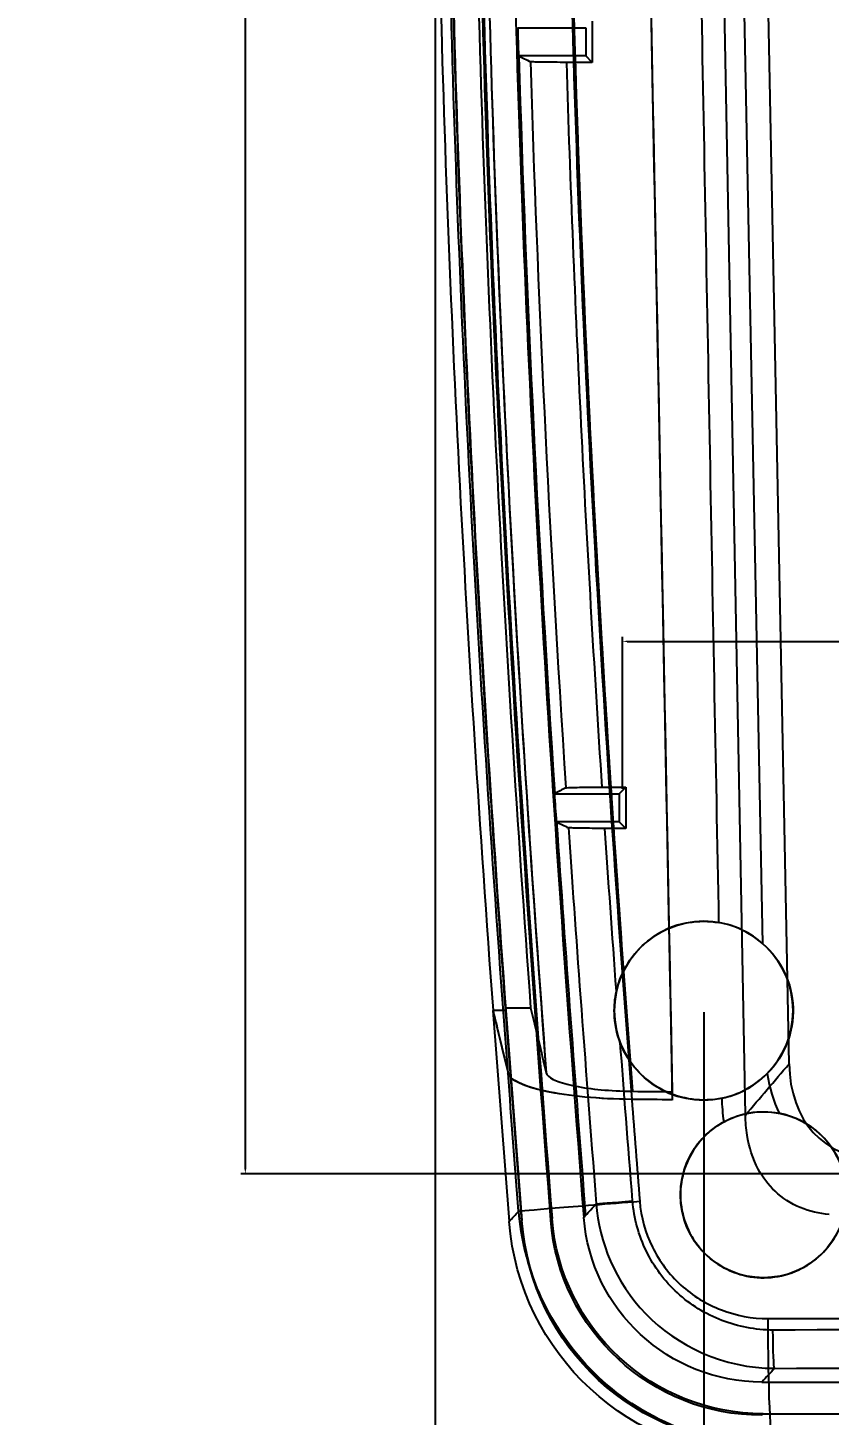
# Model space of a CAD drawing. Header units: inches. Extents: x -850 to 339, y -315 to 884.
# Drawn here: x -56.8 to -25.4, y 1.6 to 56 of the extents above; entities that cross this region are included whole.
import ezdxf

# ---------------------------------------------------------------- set-up
doc = ezdxf.new("R2010")
doc.units = ezdxf.units.IN
doc.header["$MEASUREMENT"] = 0
for name, color, linetype in [('VE200I1093$1011000101011', 255, 'Continuous'), ('VE200I1104$0000000000011', 255, 'Continuous'), ('VE200I1105$0000000000011', 255, 'Continuous'), ('VE200I1123$0000000000011', 255, 'Continuous'), ('VE200I1168$0000000000011', 255, 'Continuous'), ('VE200I1169$0000000000011', 255, 'Continuous'), ('VE200I1170$0000000000011', 255, 'Continuous'), ('VE200I1171$0000000000011', 255, 'Continuous'), ('VE200I1172$0000000000011', 255, 'Continuous'), ('VE200I1174$0000000000011', 255, 'Continuous'), ('VE200I1175$0000000000011', 255, 'Continuous'), ('VE200I12$0000000000011', 255, 'Continuous'), ('VE200I1325$0011000001011', 255, 'Continuous'), ('VE200I1326$0000000000011', 255, 'Continuous'), ('VE200I1327$0011000001011', 255, 'Continuous'), ('VE200I1328$1000000100011', 255, 'Continuous'), ('VE200I1329$1011000101011', 255, 'Continuous'), ('VE200I1335$0000000000011', 255, 'Continuous'), ('VE200I1336$0000000000011', 255, 'Continuous'), ('VE200I1344$0000000000011', 255, 'Continuous'), ('VE200I1345$0000000000011', 255, 'Continuous'), ('VE200I1346$0000000000011', 255, 'Continuous'), ('VE200I1357$0000000000011', 255, 'Continuous'), ('VE200I1358$0000000000011', 255, 'Continuous'), ('VE200I1359$0000000000011', 255, 'Continuous'), ('VE200I1360$0000000000011', 255, 'Continuous'), ('VE200I1364$0000000000011', 255, 'Continuous'), ('VE200I1365$0000000000011', 255, 'Continuous'), ('VE200I1366$0000000000011', 255, 'Continuous'), ('VE200I1413$0000000000011', 255, 'Continuous'), ('VE200I1414$0000000000011', 255, 'Continuous'), ('VE200I1415$0000000000011', 255, 'Continuous'), ('VE200I1416$0000000000011', 255, 'Continuous'), ('VE200I1417$0000000000011', 255, 'Continuous'), ('VE200I1418$0000000000011', 255, 'Continuous'), ('VE200I1419$0000000000011', 255, 'Continuous'), ('VE200I1420$0000000000011', 255, 'Continuous'), ('VE200I1421$0000000000011', 255, 'Continuous'), ('VE200I1422$0000000000011', 255, 'Continuous'), ('VE200I17$1011000101011', 255, 'Continuous'), ('VE200I18$1001000100011', 255, 'Continuous'), ('VE200I19$1011000101011', 255, 'Continuous'), ('VE200I22$0011000001011', 255, 'Continuous'), ('VE200I23$0000000000011', 255, 'Continuous'), ('VE200I3$1011010101011', 255, 'Continuous'), ('VE200I4$0010000001011', 255, 'Continuous'), ('VE200I41$0000000000011', 255, 'Continuous'), ('VE200I42$0000000000011', 255, 'Continuous'), ('VE200I43$1001000100011', 255, 'Continuous'), ('VE200I44$1011000101011', 255, 'Continuous'), ('VE200I45$0000000000011', 255, 'Continuous'), ('VE200I46$0000000000011', 255, 'Continuous'), ('VE200I47$0000000000011', 255, 'Continuous'), ('VE200I48$0000000000011', 255, 'Continuous'), ('VE200I5$0000000000011', 255, 'Continuous'), ('VE200I501$0000000000011', 255, 'Continuous'), ('VE200I502$0000000000011', 255, 'Continuous'), ('VE200I503$0000000000011', 255, 'Continuous'), ('VE200I509$0000000000011', 255, 'Continuous'), ('VE200I54$0000000000111', 255, 'Continuous'), ('VE200I548$0000000000011', 255, 'Continuous'), ('VE200I549$0000000000011', 255, 'Continuous'), ('VE200I550$0100100000011', 255, 'Continuous'), ('VE200I557$0000000000011', 255, 'Continuous'), ('VE200I558$0000000000011', 255, 'Continuous'), ('VE200I559$0000000000011', 255, 'Continuous'), ('VE200I560$0000000000011', 255, 'Continuous'), ('VE200I561$0000000000011', 255, 'Continuous'), ('VE200I562$0000000000011', 255, 'Continuous'), ('VE200I563$0000000000011', 255, 'Continuous'), ('VE200I564$0000000000011', 255, 'Continuous'), ('VE200I565$0000000000011', 255, 'Continuous'), ('VE200I59$0000000000011', 255, 'Continuous'), ('VE200I608$1000000100011', 255, 'Continuous'), ('VE200I609$1001000100011', 255, 'Continuous'), ('VE200I61$1001010100011', 255, 'Continuous'), ('VE200I610$1011000101011', 255, 'Continuous'), ('VE200I611$1011000101011', 255, 'Continuous'), ('VE200I612$1111101111011', 255, 'Continuous'), ('VE200I624$1001001110011', 255, 'Continuous'), ('VE200I626$0000000000011', 255, 'Continuous'), ('VE200I630$1011000101011', 255, 'Continuous'), ('VE200I640$1011000101011', 255, 'Continuous'), ('VE200I641$1011000101011', 255, 'Continuous'), ('VE200I642$1011000101011', 255, 'Continuous'), ('VE200I643$1011000101011', 255, 'Continuous'), ('VE200I644$1011000101011', 255, 'Continuous'), ('VE200I646$0011000001011', 255, 'Continuous'), ('VE200I647$0011000001011', 255, 'Continuous'), ('VE200I689$0011000001011', 255, 'Continuous'), ('VE200I691$0011000001011', 255, 'Continuous'), ('VE200I699$0000000000111', 255, 'Continuous'), ('VE200I700$0000000000011', 255, 'Continuous'), ('VE200I701$0000000000011', 255, 'Continuous'), ('VE200I711$0000000000011', 255, 'Continuous'), ('VE200I712$0000000000011', 255, 'Continuous'), ('VE200I714$0011000001011', 255, 'Continuous'), ('VE200I742$0000000000011', 255, 'Continuous'), ('VE200I743$0000000000011', 255, 'Continuous'), ('VE200I763$0000000000011', 255, 'Continuous'), ('VE200I767$0000000000011', 255, 'Continuous'), ('VE200I768$0000000000011', 255, 'Continuous'), ('VE200I769$0000000000011', 255, 'Continuous'), ('VE200I770$0000000000011', 255, 'Continuous'), ('VE200I772$0000000000011', 255, 'Continuous'), ('VE200I773$0000000000011', 255, 'Continuous'), ('VE200I774$0000000000011', 255, 'Continuous'), ('VE200I865$0000000000011', 255, 'Continuous'), ('VE200I867$0011000001011', 255, 'Continuous'), ('VE200I868$0011000001011', 255, 'Continuous'), ('VE200I909$0000000000011', 255, 'Continuous'), ('VE200I911$0000000000011', 255, 'Continuous'), ('VE200I912$0000000000011', 255, 'Continuous'), ('VE200I913$0000000000011', 255, 'Continuous'), ('VE200I914$0000000000011', 255, 'Continuous'), ('VE200I915$0000000000011', 255, 'Continuous'), ('VE200I930$1000000100011', 255, 'Continuous'), ('VE200I931$1000000100011', 255, 'Continuous'), ('VE200I933$1001001110011', 255, 'Continuous'), ('VE200I940$1011000101011', 255, 'Continuous'), ('VE200I943$1000000100011', 255, 'Continuous')]:
    doc.layers.add(name, color=color, linetype=linetype)
doc.dimstyles.get("Standard").update_dxf_attribs({"dimtxt": 5, "dimasz": 0.18, "dimexe": 0.18, "dimexo": 0.0625, "dimgap": 0.09, "dimtad": 0, "dimtih": 1, "dimtoh": 1, "dimzin": 0, "dimdsep": 46, "dimtxsty": 'Standard', "dimcen": 0.09, "dimclrt": 3, "dimadec": 0, "dimazin": 0, "dimtfac": 1, "dimtofl": 0, "dimtmove": 0, "dimatfit": 3, "dimfxl": 0, "dimtolj": 1, "dimtzin": 0, "dimarcsym": 0})

# ---------------------------------------------------------------- blocks, each defined once
blk = doc.blocks.new('*D2')
at = {"color": 0, "lineweight": -2}
for p, q in [((-33.522, 26.175), (-33.522, 32.131)), ((33.393, 25.496), (33.393, 32.131)), ((-33.342, 31.951), (-9.321, 31.951)), ((33.213, 31.951), (9.192, 31.951))]:
    blk.add_line(p, q, dxfattribs=at)
at = {"color": 0}
for points in [[(-33.342, 31.981), (-33.342, 31.921), (-33.522, 31.951)], [(33.213, 31.981), (33.213, 31.921), (33.393, 31.951)]]:
    blk.add_solid(points, dxfattribs=at)
at = {"layer": 'Defpoints', "color": 0}
for p in [(33.393, 31.951), (-33.522, 26.112, 7.484), (33.393, 25.433, 14.867)]:
    blk.add_point(p, dxfattribs=at)
at = {"color": 3, "insert": (-0.064, 31.951), "char_height": 5, "attachment_point": 5}
blk.add_mtext('\\A1;66.91', dxfattribs=at)
blk = doc.blocks.new('*D4')
at = {"color": 0, "lineweight": -2}
for p, q in [((-30.34, 17.425), (-30.34, -7.367)), ((30.34, 17.425), (30.34, -7.367)), ((-30.16, -7.187), (-9.673, -7.187)), ((30.16, -7.187), (9.673, -7.187))]:
    blk.add_line(p, q, dxfattribs=at)
at = {"color": 0}
for points in [[(-30.16, -7.157), (-30.16, -7.217), (-30.34, -7.187)], [(30.16, -7.157), (30.16, -7.217), (30.34, -7.187)]]:
    blk.add_solid(points, dxfattribs=at)
at = {"layer": 'Defpoints', "color": 0}
for p in [(-30.34, 17.487, 8.6), (30.34, 17.487, 8.6), (30.34, -7.187)]:
    blk.add_point(p, dxfattribs=at)
at = {"color": 3, "insert": (0, -7.187), "char_height": 5, "attachment_point": 5}
blk.add_mtext('\\A1;60.68', dxfattribs=at)
blk = doc.blocks.new('*D15')
at = {"color": 0, "lineweight": -2}
for p, q in [((-0.062, 107.503), (-48.467, 107.503)), ((-48.287, 107.323), (-48.287, 61.891)), ((-48.287, 11.28), (-48.287, 56.711)), ((-0.062, 11.1), (-48.467, 11.1))]:
    blk.add_line(p, q, dxfattribs=at)
at = {"color": 0}
for points in [[(-48.317, 107.323), (-48.257, 107.323), (-48.287, 107.503)], [(-48.317, 11.28), (-48.257, 11.28), (-48.287, 11.1)]]:
    blk.add_solid(points, dxfattribs=at)
at = {"layer": 'Defpoints', "color": 0}
for p in [(-48.287, 107.503), (0, 107.503, 15), (0, 11.1, 15)]:
    blk.add_point(p, dxfattribs=at)
at = {"color": 3, "insert": (-48.287, 59.301), "char_height": 5, "attachment_point": 5}
blk.add_mtext('\\A1;96.40', dxfattribs=at)
blk = doc.blocks.new('*D21')
at = {"color": 0, "lineweight": -2}
for p, q in [((-40.848, 68.668), (-40.848, -22.839)), ((40.822, 66.17), (40.822, -22.839)), ((-40.668, -22.659), (-9.27, -22.659)), ((40.642, -22.659), (9.243, -22.659))]:
    blk.add_line(p, q, dxfattribs=at)
at = {"color": 0}
for points in [[(-40.668, -22.629), (-40.668, -22.689), (-40.848, -22.659)], [(40.642, -22.629), (40.642, -22.689), (40.822, -22.659)]]:
    blk.add_solid(points, dxfattribs=at)
at = {"layer": 'Defpoints', "color": 0}
for p in [(-40.848, 68.73, 0.5), (40.822, 66.232, 0.5), (40.822, -22.659)]:
    blk.add_point(p, dxfattribs=at)
at = {"color": 3, "insert": (-0.013, -22.659), "char_height": 5, "attachment_point": 5}
blk.add_mtext('\\A1;81.67', dxfattribs=at)

msp = doc.modelspace()

# ---------------------------------------------------------------- linework, layer by layer
at = {"layer": 'VE200I1093$1011000101011', "color": 9, "extrusion": (-0.999142, -0.001445, -0.04139)}
msp.add_arc((-5.467, 13.26, 27.079), 5, 2.0018, 90.0034, dxfattribs=at)
at = {"layer": 'VE200I1104$0000000000011', "color": 9, "extrusion": (-0.078475, 0.996908, -0.003884)}
msp.add_arc((32.163, 13.431, 12.547), 1.5, 2, 87.1753, dxfattribs=at)
at = {"layer": 'VE200I1105$0000000000011', "color": 9, "extrusion": (-0.999149, -0.00144, -0.041225)}
msp.add_arc((-5.018, 14.756, 26.972), 1.5, 2.0017, 90.0034, dxfattribs=at)
at = {"layer": 'VE200I1123$0000000000011', "color": 9, "extrusion": (0, 0, -1)}
msp.add_ellipse((-27.982, 10.024, 0.5), major_axis=(-6.456, -6.984), ratio=0.998871, start_param=5.537644, end_param=7.028729, dxfattribs=at)
at = {"layer": 'VE200I1168$0000000000011', "color": 9, "extrusion": (0, 0, -1)}
msp.add_arc((30.34, 17.487, -13), 3.5, 131.4963, 224.6755, dxfattribs=at)
at = {"layer": 'VE200I1169$0000000000011', "color": 9}
msp.add_open_spline([(-29.619, 14.063, 15.045), (-30.003, 13.982, 15.028), (-30.406, 13.966, 15.01), (-30.794, 14.017, 14.992), (-31.183, 14.068, 14.974), (-31.568, 14.187, 14.956), (-31.918, 14.364, 14.939), (-32.268, 14.54, 14.923), (-32.593, 14.78, 14.907), (-32.864, 15.063, 14.894), (-33.136, 15.346, 14.88), (-33.362, 15.68, 14.869), (-33.525, 16.036, 14.861), (-33.553, 16.099, 14.859), (-33.58, 16.162, 14.858), (-33.605, 16.226, 14.857)], degree=3, knots=[0, 0, 0, 0, 0.239715, 0.239715, 0.239715, 0.479429, 0.479429, 0.479429, 0.719136, 0.719136, 0.719136, 0.958665, 0.958665, 0.958665, 1, 1, 1, 1], dxfattribs=at)
at = {"layer": 'VE200I1170$0000000000011', "color": 9}
msp.add_open_spline([(-33.605, 16.226, 14.857), (-33.746, 16.591, 14.85), (-33.826, 16.986, 14.837), (-33.838, 17.377, 14.838), (-33.848, 17.669, 14.839), (-33.82, 17.965, 14.846), (-33.756, 18.25, 14.849)], degree=3, knots=[0, 0, 0, 0, 0.573921, 0.573921, 0.573921, 1, 1, 1, 1], dxfattribs=at)
at = {"layer": 'VE200I1171$0000000000011', "color": 9}
msp.add_open_spline([(-33.756, 18.25, 14.849), (-33.671, 18.632, 14.854), (-33.518, 19.005, 14.861), (-33.311, 19.337, 14.872), (-33.104, 19.67, 14.882), (-32.837, 19.971, 14.895), (-32.532, 20.216, 14.91), (-32.227, 20.461, 14.925), (-31.875, 20.657, 14.942), (-31.506, 20.788, 14.959), (-31.136, 20.918, 14.976), (-30.739, 20.987, 14.995), (-30.347, 20.987, 15.012), (-30.147, 20.988, 15.022), (-29.946, 20.971, 15.031), (-29.749, 20.937, 15.039)], degree=3, knots=[0, 0, 0, 0, 0.221779, 0.221779, 0.221779, 0.443545, 0.443545, 0.443545, 0.665496, 0.665496, 0.665496, 0.887692, 0.887692, 0.887692, 1, 1, 1, 1], dxfattribs=at)
at = {"layer": 'VE200I1172$0000000000011', "color": 9, "extrusion": (0, 0, -1)}
msp.add_circle((30.34, 17.487, -8.6), 3.5, dxfattribs=at)
at = {"layer": 'VE200I1174$0000000000011', "color": 9}
msp.add_open_spline([(-29.544, 13.136, 15.048), (-28.907, 13.48, 14.334), (-28.203, 13.626, 13.587), (-27.383, 13.468, 13)], degree=3, dxfattribs=at)
at = {"layer": 'VE200I1175$0000000000011', "color": 9}
msp.add_circle((-28, 10.277, 1.3), 3.25, dxfattribs=at)
at = {"layer": 'VE200I12$0000000000011', "color": 30}
msp.add_open_spline([(-38.842, 103.293), (-38.981, 96.146), (-39.206, 89.002), (-39.434, 74.709), (-39.392, 67.562), (-38.931, 46.126), (-38.159, 31.855), (-37.115, 17.6)], degree=3, knots=[0, 0, 0, 0, 0.25, 0.25, 0.5, 0.5, 1, 1, 1, 1], dxfattribs=at)
at = {"layer": 'VE200I1325$0011000001011', "color": 9}
msp.add_open_spline([(-38.842, 103.293), (-38.981, 96.146), (-39.206, 89.002), (-39.434, 74.709), (-39.392, 67.562), (-38.931, 46.126), (-38.159, 31.855), (-37.115, 17.6)], degree=3, knots=[0, 0, 0, 0, 0.25, 0.25, 0.5, 0.5, 1, 1, 1, 1], dxfattribs=at)
at = {"layer": 'VE200I1326$0000000000011', "color": 9}
msp.add_open_spline([(-37.115, 17.6, 0), (-36.914, 16.755, 3.973), (-36.71, 15.905, 7.974), (-36.504, 15.048, 12.005)], degree=3, dxfattribs=at)
at = {"layer": 'VE200I1327$0011000001011', "color": 9}
msp.add_line((-38.119, 17.6, 0), (-38.093, 17.493, 0.5), dxfattribs=at)
at = {"layer": 'VE200I1328$1000000100011', "color": 9}
msp.add_line((-38.093, 17.493, 0.5), (-38.592, 17.493, 0.5), dxfattribs=at)
at = {"layer": 'VE200I1329$1011000101011', "color": 9}
msp.add_line((-38.595, 17.493, 0.5), (-38.002, 15.037, 12.057), dxfattribs=at)
at = {"layer": 'VE200I1335$0000000000011', "color": 9, "extrusion": (0.999808, 0.019598, 0)}
msp.add_ellipse((0, -1596.559, -654.429), major_axis=(670.629, -34213.155), ratio=0.019598, start_param=4.662574, end_param=4.665288, dxfattribs=at)
at = {"layer": 'VE200I1336$0000000000011', "color": 9}
msp.add_line((-31.576, 14.314, 15.456), (-31.569, 13.995, 16.958), dxfattribs=at)
at = {"layer": 'VE200I1344$0000000000011', "color": 9}
msp.add_open_spline([(-33.115, 14.33, 15.382), (-34.246, 29.043, 15.326), (-35.103, 43.783, 15.281), (-35.65, 66.003, 15.252), (-35.713, 73.471, 15.248), (-35.554, 84.672, 15.257), (-35.452, 88.405, 15.262), (-35.263, 95.871, 15.272), (-35.182, 99.605, 15.277), (-35.109, 103.338, 15.28)], degree=3, knots=[0, 0, 0, 0, 0.497, 0.497, 0.7485, 0.7485, 0.87425, 0.87425, 1, 1, 1, 1], dxfattribs=at)
at = {"layer": 'VE200I1345$0000000000011', "color": 9}
msp.add_open_spline([(-38.423, 103.406, 11.907), (-38.496, 99.677, 11.903), (-38.576, 95.952, 11.899), (-38.764, 88.5, 11.889), (-38.865, 84.75, 11.884), (-39.025, 73.462, 11.876), (-38.961, 65.956, 11.879), (-38.423, 43.95, 11.907), (-37.596, 29.478, 11.951), (-36.504, 15.048, 12.005)], degree=3, knots=[0, 0, 0, 0, 0.127155, 0.127155, 0.25431, 0.25431, 0.508619, 0.508619, 1, 1, 1, 1], dxfattribs=at)
at = {"layer": 'VE200I1346$0000000000011', "color": 9}
msp.add_open_spline([(-36.504, 15.048, 12.005), (-36.484, 14.962, 12.407), (-36.392, 14.877, 12.811), (-36.236, 14.797, 13.184), (-36.081, 14.718, 13.557), (-35.857, 14.643, 13.909), (-35.584, 14.579, 14.21), (-35.312, 14.515, 14.511), (-34.981, 14.46, 14.769), (-34.621, 14.419, 14.962), (-34.267, 14.379, 15.152), (-33.874, 14.351, 15.284), (-33.475, 14.338, 15.346), (-33.356, 14.334, 15.364), (-33.235, 14.331, 15.376), (-33.115, 14.33, 15.382)], degree=3, knots=[0, 0, 0, 0, 0.234245, 0.234245, 0.234245, 0.468495, 0.468495, 0.468495, 0.702374, 0.702374, 0.702374, 0.932217, 0.932217, 0.932217, 1, 1, 1, 1], dxfattribs=at)
at = {"layer": 'VE200I1357$0000000000011', "color": 9}
msp.add_line((-34.703, 56.24, 14.801), (-34.703, 54.627, 14.801), dxfattribs=at)
at = {"layer": 'VE200I1358$0000000000011', "color": 9}
msp.add_line((-34.703, 54.627, 14.801), (-34.959, 54.883, 0.1), dxfattribs=at)
at = {"layer": 'VE200I1359$0000000000011', "color": 9, "extrusion": (9.19602e-14, -0.999848, -0.017452)}
msp.add_ellipse((0, 66.308, -654.429), major_axis=(0, -11.697, 670.129), ratio=0.999848, start_param=0.051808, end_param=0.053303, dxfattribs=at)
at = {"layer": 'VE200I1360$0000000000011', "color": 9}
msp.add_open_spline([(-35.703, 54.628, 14.748), (-35.871, 54.628, 14.739), (-36.039, 54.629, 14.701), (-36.195, 54.63, 14.637), (-36.35, 54.631, 14.573), (-36.497, 54.632, 14.482), (-36.622, 54.634, 14.37), (-36.747, 54.636, 14.258), (-36.855, 54.639, 14.123), (-36.937, 54.641, 13.976), (-37.018, 54.644, 13.829), (-37.075, 54.647, 13.666), (-37.103, 54.65, 13.5), (-37.114, 54.651, 13.435), (-37.121, 54.652, 13.369), (-37.123, 54.653, 13.303)], degree=3, knots=[0, 0, 0, 0, 0.227853, 0.227853, 0.227853, 0.455704, 0.455704, 0.455704, 0.68359, 0.68359, 0.68359, 0.911433, 0.911433, 0.911433, 1, 1, 1, 1], dxfattribs=at)
at = {"layer": 'VE200I1364$0000000000011', "color": 9}
msp.add_line((-37.623, 55.983, 0.1), (-34.959, 55.983, 0.1), dxfattribs=at)
at = {"layer": 'VE200I1365$0000000000011', "color": 9}
msp.add_line((-34.959, 55.983, 0.1), (-34.959, 54.883, 0.1), dxfattribs=at)
at = {"layer": 'VE200I1366$0000000000011', "color": 9}
msp.add_line((-34.959, 54.883, 0.1), (-37.592, 54.883, 0.1), dxfattribs=at)
at = {"layer": 'VE200I1413$0000000000011', "color": 9}
msp.add_line((-33.393, 26.241, 14.867), (-33.393, 24.626, 14.867), dxfattribs=at)
at = {"layer": 'VE200I1414$0000000000011', "color": 9}
msp.add_line((-33.393, 24.626, 14.867), (-33.651, 24.883, 0.1), dxfattribs=at)
at = {"layer": 'VE200I1415$0000000000011', "color": 9, "extrusion": (0, -0.999848, -0.017452)}
msp.add_ellipse((0, 36.308, -654.429), major_axis=(0, -11.697, 670.129), ratio=0.999848, start_param=0.049851, end_param=0.051068, dxfattribs=at)
at = {"layer": 'VE200I1416$0000000000011', "color": 9}
msp.add_open_spline([(-34.207, 24.626, 14.826), (-34.376, 24.627, 14.818), (-34.545, 24.627, 14.78), (-34.701, 24.628, 14.716), (-34.857, 24.629, 14.652), (-35.005, 24.631, 14.56), (-35.131, 24.633, 14.448), (-35.257, 24.635, 14.337), (-35.366, 24.637, 14.201), (-35.447, 24.64, 14.054), (-35.529, 24.642, 13.907), (-35.587, 24.645, 13.743), (-35.615, 24.648, 13.577), (-35.626, 24.649, 13.512), (-35.633, 24.651, 13.446), (-35.635, 24.652, 13.38)], degree=3, knots=[0, 0, 0, 0, 0.228061, 0.228061, 0.228061, 0.456124, 0.456124, 0.456124, 0.684117, 0.684117, 0.684117, 0.9117, 0.9117, 0.9117, 1, 1, 1, 1], dxfattribs=at)
at = {"layer": 'VE200I1417$0000000000011', "color": 9}
msp.add_open_spline([(-35.739, 26.215, 13.375), (-35.733, 26.218, 13.542), (-35.698, 26.221, 13.711), (-35.638, 26.224, 13.867), (-35.577, 26.227, 14.023), (-35.488, 26.229, 14.171), (-35.379, 26.231, 14.298), (-35.27, 26.234, 14.426), (-35.138, 26.235, 14.536), (-34.993, 26.237, 14.62), (-34.847, 26.238, 14.704), (-34.686, 26.239, 14.764), (-34.521, 26.24, 14.796), (-34.453, 26.24, 14.809), (-34.384, 26.24, 14.817), (-34.315, 26.24, 14.821)], degree=3, knots=[0, 0, 0, 0, 0.226744, 0.226744, 0.226744, 0.453481, 0.453481, 0.453481, 0.68033, 0.68033, 0.68033, 0.90759, 0.90759, 0.90759, 1, 1, 1, 1], dxfattribs=at)
at = {"layer": 'VE200I1418$0000000000011', "color": 9, "extrusion": (-1.08512e-13, 0.999848, -0.017452)}
msp.add_ellipse((0, 14.559, -654.429), major_axis=(0, -11.697, -670.129), ratio=0.999848, start_param=3.090364, end_param=3.091741, dxfattribs=at)
at = {"layer": 'VE200I1419$0000000000011', "color": 9}
msp.add_line((-33.393, 26.241, 14.867), (-33.651, 25.983, 0.1), dxfattribs=at)
at = {"layer": 'VE200I1420$0000000000011', "color": 9}
msp.add_line((-36.186, 25.983, 0.1), (-33.651, 25.983, 0.1), dxfattribs=at)
at = {"layer": 'VE200I1421$0000000000011', "color": 9}
msp.add_line((-33.651, 25.983, 0.1), (-33.651, 24.883, 0.1), dxfattribs=at)
at = {"layer": 'VE200I1422$0000000000011', "color": 9}
msp.add_line((-33.651, 24.883, 0.1), (-36.113, 24.883, 0.1), dxfattribs=at)
at = {"layer": 'VE200I17$1011000101011', "color": 30}
msp.add_open_spline([(-40.343, 102.453, 0.5), (-40.484, 95.369, 0.5), (-40.709, 88.286, 0.5), (-40.918, 74.117, 0.5), (-40.868, 67.03, 0.5), (-40.399, 45.782, 0.5), (-39.633, 31.627, 0.5), (-38.589, 17.493, 0.5)], degree=3, knots=[0, 0, 0, 0, 0.25, 0.25, 0.5, 0.5, 1, 1, 1, 1], dxfattribs=at)
at = {"layer": 'VE200I18$1001000100011', "color": 30}
msp.add_open_spline([(-38.589, 17.493, 0.5), (-38.399, 16.697, 4.245), (-38.203, 15.879, 8.097), (-38.001, 15.037, 12.057)], degree=3, dxfattribs=at)
at = {"layer": 'VE200I19$1011000101011', "color": 30}
msp.add_open_spline([(-38.001, 15.037, 12.057), (-38.553, 22.315, 12.03), (-39.519, 36.884, 11.981), (-40.257, 55.119, 11.939), (-40.487, 69.718, 11.937), (-40.455, 80.668, 11.945), (-40.2, 91.614, 11.949), (-40.013, 98.911, 11.955), (-39.94, 102.56, 11.959)], degree=3, knots=[0, 0, 0, 0, 0.25, 0.5, 0.625, 0.75, 0.875, 1, 1, 1, 1], dxfattribs=at)
at = {"layer": 'VE200I22$0011000001011', "color": 30}
msp.add_open_spline([(-39.86, 102.438), (-40.001, 95.363), (-40.226, 88.29), (-40.435, 74.139), (-40.386, 67.063), (-39.918, 45.84), (-39.153, 31.713), (-38.113, 17.6)], degree=3, knots=[0, 0, 0, 0, 0.25, 0.25, 0.5, 0.5, 1, 1, 1, 1], dxfattribs=at)
at = {"layer": 'VE200I23$0000000000011', "color": 30}
msp.add_open_spline([(-38.113, 17.6, 0), (-38.111, 17.591, 0.042), (-38.109, 17.582, 0.083), (-38.105, 17.564, 0.167), (-38.103, 17.555, 0.208), (-38.098, 17.538, 0.292), (-38.096, 17.529, 0.333), (-38.092, 17.511, 0.417), (-38.09, 17.502, 0.458), (-38.088, 17.493, 0.5)], degree=3, knots=[0, 0, 0, 0, 0.249998, 0.249998, 0.499999, 0.499999, 0.749999, 0.749999, 1, 1, 1, 1], dxfattribs=at)
at = {"layer": 'VE200I3$1011010101011', "color": 30}
msp.add_open_spline([(-35.206, 102.461, 16.777), (-35.28, 98.773, 16.773), (-35.476, 91.398, 16.763), (-35.733, 80.335, 16.749), (-35.757, 69.269, 16.748), (-35.505, 54.516, 16.762), (-34.73, 36.088, 16.802), (-33.726, 21.366, 16.854), (-33.158, 14.011, 16.882)], degree=3, knots=[0, 0, 0, 0, 0.125, 0.25, 0.375, 0.5, 0.75, 1, 1, 1, 1], dxfattribs=at)
at = {"layer": 'VE200I4$0010000001011', "color": 30}
msp.add_open_spline([(-39.842, 102.443, 0.5), (-39.984, 95.359, 0.5), (-40.209, 88.276, 0.5), (-40.418, 74.106, 0.5), (-40.368, 67.022, 0.5), (-39.898, 45.77, 0.5), (-39.131, 31.625, 0.5), (-38.088, 17.493, 0.5)], degree=3, knots=[0, 0, 0, 0, 0.25, 0.25, 0.5, 0.5, 1, 1, 1, 1], dxfattribs=at)
at = {"layer": 'VE200I41$0000000000011', "color": 30}
msp.add_open_spline([(-38.423, 103.406, 11.907), (-38.495, 99.722, 11.904), (-38.68, 92.355, 11.897), (-38.947, 81.305, 11.88), (-38.995, 70.25, 11.875), (-38.769, 55.513, 11.891), (-38.034, 37.104, 11.928), (-37.06, 22.396, 11.977), (-36.504, 15.048, 12.005)], degree=3, knots=[0, 0, 0, 0, 0.125, 0.25, 0.375, 0.5, 0.75, 1, 1, 1, 1], dxfattribs=at)
at = {"layer": 'VE200I42$0000000000011', "color": 30}
msp.add_line((-31.576, 14.314, 15.456), (-31.569, 13.995, 16.958), dxfattribs=at)
at = {"layer": 'VE200I43$1001000100011', "color": 30, "extrusion": (8.87953e-16, -0.978148, -0.207912)}
msp.add_ellipse((0, 156.703, -654.429), major_axis=(0, -142.865, 672.129), ratio=0.978148, start_param=0.046986, end_param=0.049353, dxfattribs=at)
at = {"layer": 'VE200I44$1011000101011', "color": 30}
msp.add_open_spline([(-33.158, 14.011, 16.882), (-34.43, 14.025, 16.819), (-35.643, 14.143, 16.264), (-37.401, 14.518, 14.497), (-37.937, 14.773, 13.3), (-38.001, 15.037, 12.057)], degree=3, knots=[0, 0, 0, 0, 0.5, 0.5, 1, 1, 1, 1], dxfattribs=at)
at = {"layer": 'VE200I45$0000000000011', "color": 30}
msp.add_line((-38.113, 17.6), (-37.115, 17.6), dxfattribs=at)
at = {"layer": 'VE200I46$0000000000011', "color": 30}
msp.add_open_spline([(-37.115, 17.6, 0), (-36.914, 16.755, 3.972), (-36.71, 15.905, 7.974), (-36.504, 15.048, 12.005)], degree=3, dxfattribs=at)
at = {"layer": 'VE200I47$0000000000011', "color": 30}
msp.add_open_spline([(-36.504, 15.048, 12.005), (-36.484, 14.962, 12.407), (-36.392, 14.877, 12.811), (-36.236, 14.797, 13.184), (-36.081, 14.718, 13.557), (-35.857, 14.643, 13.909), (-35.584, 14.579, 14.21), (-35.312, 14.515, 14.511), (-34.981, 14.46, 14.769), (-34.621, 14.419, 14.962), (-34.267, 14.379, 15.152), (-33.874, 14.351, 15.284), (-33.475, 14.338, 15.346), (-33.356, 14.334, 15.364), (-33.235, 14.331, 15.376), (-33.115, 14.33, 15.382)], degree=3, knots=[0, 0, 0, 0, 0.234245, 0.234245, 0.234245, 0.468495, 0.468495, 0.468495, 0.702374, 0.702374, 0.702374, 0.932217, 0.932217, 0.932217, 1, 1, 1, 1], dxfattribs=at)
at = {"layer": 'VE200I48$0000000000011', "color": 30, "extrusion": (-8.87953e-16, 0.978148, 0.207912)}
msp.add_ellipse((0, 156.703, -654.429), major_axis=(0, -142.547, 670.629), ratio=0.978148, start_param=6.233787, end_param=6.236084, dxfattribs=at)
at = {"layer": 'VE200I5$0000000000011', "color": 30}
msp.add_line((-38.088, 17.493, 0.5), (-38.589, 17.493, 0.5), dxfattribs=at)
at = {"layer": 'VE200I501$0000000000011', "color": 9, "extrusion": (0.765897, 0.015013, 0.642788)}
msp.add_ellipse((0, 27167.323, -654.429), major_axis=(513.308, -44632.345, 430.799), ratio=0.015013, start_param=5.365135, end_param=5.366208, dxfattribs=at)
at = {"layer": 'VE200I502$0000000000011', "color": 9}
msp.add_open_spline([(-33.756, 18.25, 14.849), (-33.921, 20.492, 14.841), (-34.072, 22.618, 14.833), (-34.207, 24.626, 14.826)], degree=3, dxfattribs=at)
at = {"layer": 'VE200I503$0000000000011', "color": 9}
msp.add_open_spline([(-34.315, 26.24, 14.821), (-34.47, 28.604, 14.813), (-34.762, 33.332, 14.798), (-35.144, 40.428, 14.778), (-35.463, 47.526, 14.761), (-35.631, 52.26, 14.752), (-35.703, 54.628, 14.748)], degree=3, dxfattribs=at)
at = {"layer": 'VE200I509$0000000000011', "color": 9, "extrusion": (-8.87953e-16, 0.978148, 0.207912)}
msp.add_ellipse((0, 156.703, -654.429), major_axis=(0, -142.547, 670.629), ratio=0.978148, start_param=6.233787, end_param=6.236084, dxfattribs=at)
at = {"layer": 'VE200I54$0000000000111', "color": 30}
msp.add_open_spline([(-33.115, 14.33, 15.382), (-33.684, 21.732, 15.354), (-34.683, 36.547, 15.303), (-35.444, 55.091, 15.263), (-35.682, 69.938, 15.25), (-35.643, 81.074, 15.252), (-35.376, 92.206, 15.266), (-35.182, 99.627, 15.277), (-35.109, 103.338, 15.28)], degree=3, knots=[0, 0, 0, 0, 0.25, 0.5, 0.625, 0.75, 0.875, 1, 1, 1, 1], dxfattribs=at)
at = {"layer": 'VE200I548$0000000000011', "color": 9, "extrusion": (0.034799, 0.002315, 0.999392)}
msp.add_arc((27.777, -937.403, -1.099), 971.767, 89.967449, 90.032442, dxfattribs=at)
at = {"layer": 'VE200I549$0000000000011', "color": 9}
msp.add_line((-36.113, 24.883, 0.1), (-36.098, 24.876, 0.5), dxfattribs=at)
at = {"layer": 'VE200I550$0100100000011', "color": 9}
msp.add_open_spline([(-36.098, 24.877, 0.5), (-35.753, 19.737, 0.501), (-35.368, 14.601, 0.501), (-34.964, 9.466, 0.5)], degree=3, dxfattribs=at)
at = {"layer": 'VE200I557$0000000000011', "color": 9, "extrusion": (0.034903, 0.001009, 0.99939)}
msp.add_arc((56.497, -653.804, -1.157), 689.775, 89.954263, 90.045672, dxfattribs=at)
at = {"layer": 'VE200I558$0000000000011', "color": 9}
msp.add_line((-37.592, 54.883, 0.1), (-37.577, 54.876, 0.5), dxfattribs=at)
at = {"layer": 'VE200I559$0000000000011', "color": 9}
msp.add_open_spline([(-37.577, 54.876, 0.5), (-37.291, 45.24, 0.506), (-36.806, 35.61, 0.506), (-36.172, 25.991, 0.5)], degree=3, dxfattribs=at)
at = {"layer": 'VE200I560$0000000000011', "color": 9}
msp.add_line((-36.172, 25.99, 0.5), (-36.186, 25.983, 0.1), dxfattribs=at)
at = {"layer": 'VE200I561$0000000000011', "color": 9}
msp.add_open_spline([(-36.101, 24.876, 0.5), (-35.946, 24.802, 4.793), (-35.79, 24.727, 9.087), (-35.635, 24.652, 13.38)], degree=3, dxfattribs=at)
at = {"layer": 'VE200I562$0000000000011', "color": 9}
msp.add_open_spline([(-35.635, 24.652, 13.38), (-35.368, 20.684, 13.394), (-35.007, 15.773, 13.412), (-34.547, 9.919, 13.435)], degree=3, dxfattribs=at)
at = {"layer": 'VE200I563$0000000000011', "color": 9}
msp.add_open_spline([(-37.123, 54.653, 13.303), (-36.857, 45.822, 13.317), (-36.401, 36.34, 13.341), (-35.739, 26.215, 13.375)], degree=3, dxfattribs=at)
at = {"layer": 'VE200I564$0000000000011', "color": 9}
msp.add_open_spline([(-35.739, 26.215, 13.375), (-35.811, 26.178, 11.229), (-35.884, 26.14, 9.083), (-36.029, 26.065, 4.792), (-36.102, 26.028, 2.646), (-36.175, 25.99, 0.5)], degree=3, knots=[0, 0, 0, 0, 0.5, 0.5, 1, 1, 1, 1], dxfattribs=at)
at = {"layer": 'VE200I565$0000000000011', "color": 9}
msp.add_open_spline([(-37.577, 54.876, 0.5), (-37.426, 54.802, 4.768), (-37.275, 54.728, 9.035), (-37.123, 54.653, 13.303)], degree=3, dxfattribs=at)
at = {"layer": 'VE200I59$0000000000011', "color": 30, "extrusion": (0.999808, 0.019598, 0)}
msp.add_ellipse((0, -1596.559, -654.429), major_axis=(670.629, -34213.155), ratio=0.019598, start_param=4.662574, end_param=4.665288, dxfattribs=at)
at = {"layer": 'VE200I608$1000000100011', "color": 9, "extrusion": (0.999808, 0.019598, 0)}
msp.add_ellipse((0, -1596.559, -654.429), major_axis=(672.129, -34289.68), ratio=0.019598, start_param=4.662685, end_param=4.665403, dxfattribs=at)
at = {"layer": 'VE200I609$1001000100011', "color": 9, "extrusion": (8.87953e-16, -0.978148, -0.207912)}
msp.add_ellipse((0, 156.703, -654.429), major_axis=(0, -142.865, 672.129), ratio=0.978148, start_param=0.046986, end_param=0.049353, dxfattribs=at)
at = {"layer": 'VE200I61$1001010100011', "color": 30, "extrusion": (0.999808, 0.019598, 0)}
msp.add_ellipse((0, -1596.559, -654.429), major_axis=(672.129, -34289.68), ratio=0.019598, start_param=4.662685, end_param=4.665403, dxfattribs=at)
at = {"layer": 'VE200I610$1011000101011', "color": 9}
msp.add_open_spline([(-33.158, 14.011, 16.882), (-33.054, 12.682, 16.887), (-32.95, 11.353, 16.892), (-32.846, 10.025, 16.897)], degree=3, dxfattribs=at)
at = {"layer": 'VE200I611$1011000101011', "color": 9}
msp.add_open_spline([(-32.846, 10.024, 16.897), (-32.796, 9.401, 16.899), (-32.451, 8.18, 16.916), (-31.315, 6.651, 16.971), (-29.688, 5.663, 17.045), (-28.443, 5.426, 17.098), (-27.819, 5.427, 17.124)], degree=3, dxfattribs=at)
at = {"layer": 'VE200I612$1111101111011', "color": 9}
msp.add_open_spline([(-27.819, 5.427, 17.124), (-9.284, 5.453, 17.892), (9.284, 5.453, 17.892), (27.819, 5.427, 17.124)], degree=3, dxfattribs=at)
at = {"layer": 'VE200I624$1001001110011', "color": 9}
msp.add_open_spline([(-25.424, 9.502, 17.219), (-25.812, 9.536, 17.204), (-26.2, 9.624, 17.189), (-26.56, 9.774, 17.175), (-26.921, 9.924, 17.161), (-27.261, 10.143, 17.147), (-27.545, 10.412, 17.135), (-27.81, 10.662, 17.124), (-28.033, 10.961, 17.115), (-28.204, 11.283, 17.108), (-28.422, 11.693, 17.099), (-28.564, 12.149, 17.093), (-28.639, 12.608, 17.09), (-28.681, 12.868, 17.088), (-28.703, 13.132, 17.087), (-28.708, 13.396, 17.087)], degree=3, knots=[0, 0, 0, 0, 0.207807, 0.207807, 0.207807, 0.417403, 0.417403, 0.417403, 0.61165, 0.61165, 0.61165, 0.860304, 0.860304, 0.860304, 1, 1, 1, 1], dxfattribs=at)
at = {"layer": 'VE200I626$0000000000011', "color": 9}
msp.add_line((-38.093, 17.493, 0.5), (-37.462, 9.266, 0.5), dxfattribs=at)
at = {"layer": 'VE200I630$1011000101011', "color": 9, "extrusion": (0, 0, -1)}
msp.add_ellipse((-27.982, 10.024, 0.5), major_axis=(-6.796, -7.351), ratio=0.998871, start_param=5.53759, end_param=7.028674, dxfattribs=at)
at = {"layer": 'VE200I640$1011000101011', "color": 9}
msp.add_line((-38.595, 17.493, 0.5), (-37.961, 9.226, 0.5), dxfattribs=at)
at = {"layer": 'VE200I641$1011000101011', "color": 9}
msp.add_open_spline([(-37.961, 9.226, 0.5), (-37.836, 9.362, 4.359), (-37.711, 9.497, 8.218), (-37.587, 9.632, 12.078)], degree=3, dxfattribs=at)
at = {"layer": 'VE200I642$1011000101011', "color": 9}
msp.add_open_spline([(-37.587, 9.632, 12.078), (-37.725, 11.434, 12.071), (-37.863, 13.235, 12.064), (-38.002, 15.037, 12.057)], degree=3, dxfattribs=at)
at = {"layer": 'VE200I643$1011000101011', "color": 9, "extrusion": (8.46545e-16, -0.978148, -0.207912)}
msp.add_ellipse((-32.991, 15.074, 11.882), major_axis=(1.761, -1.003, 4.717), ratio=0.974528, start_param=0.391737, end_param=1.877753, dxfattribs=at)
at = {"layer": 'VE200I644$1011000101011', "color": 9}
msp.add_open_spline([(-37.586, 9.632, 12.078), (-37.543, 9.641, 13.316), (-36.494, 9.734, 15.752), (-34.08, 9.927, 16.837), (-32.846, 10.024, 16.897)], degree=3, dxfattribs=at)
at = {"layer": 'VE200I646$0011000001011', "color": 9}
msp.add_line((-38.119, 17.599), (-37.478, 9.249), dxfattribs=at)
at = {"layer": 'VE200I647$0011000001011', "color": 9}
msp.add_open_spline([(-37.478, 9.249, 0), (-37.473, 9.255, 0.167), (-37.468, 9.26, 0.333), (-37.462, 9.266, 0.5)], degree=3, dxfattribs=at)
at = {"layer": 'VE200I689$0011000001011', "color": 9}
msp.add_line((-28.008, 1.701), (-28.062, 1.642, -1.7), dxfattribs=at)
at = {"layer": 'VE200I691$0011000001011', "color": 9, "extrusion": (0, 0, -1)}
msp.add_ellipse((-28.053, 9.947, -1.7), major_axis=(-5.64, -6.102), ratio=0.998871, start_param=5.537649, end_param=7.028707, dxfattribs=at)
at = {"layer": 'VE200I699$0000000000111', "color": 9}
msp.add_open_spline([(-37.418, 102.373, -1.7), (-37.574, 94.618, -1.7), (-37.836, 86.864, -1.7), (-37.992, 71.35, -1.7), (-37.902, 63.594, -1.7), (-37.243, 40.331, -1.7), (-36.252, 24.853, -1.7), (-35.035, 9.389, -1.7)], degree=3, knots=[0, 0, 0, 0, 0.25, 0.25, 0.5, 0.5, 1, 1, 1, 1], dxfattribs=at)
at = {"layer": 'VE200I700$0000000000011', "color": 9}
msp.add_line((-28.061, 2.942, -1.7), (-23.95, 2.942, -1.7), dxfattribs=at)
at = {"layer": 'VE200I701$0000000000011', "color": 9}
msp.add_line((-38.115, 17.6), (-37.115, 17.6), dxfattribs=at)
at = {"layer": 'VE200I711$0000000000011', "color": 9}
msp.add_open_spline([(-38.659, 102.415), (-38.815, 94.652), (-39.077, 86.892), (-39.233, 71.363), (-39.144, 63.6), (-38.485, 40.316), (-37.495, 24.823), (-36.277, 9.345)], degree=3, knots=[0, 0, 0, 0, 0.25, 0.25, 0.5, 0.5, 1, 1, 1, 1], dxfattribs=at)
at = {"layer": 'VE200I712$0000000000011', "color": 9}
msp.add_line((-28.008, 1.701), (-22.35, 1.701), dxfattribs=at)
at = {"layer": 'VE200I714$0011000001011', "color": 9, "extrusion": (0, 0, -1)}
msp.add_ellipse((-27.998, 10.006), major_axis=(-6.456, -6.984), ratio=0.998871, start_param=5.537644, end_param=7.028723, dxfattribs=at)
at = {"layer": 'VE200I742$0000000000011', "color": 9}
msp.add_arc((-28, 10.277, 13), 3.25, 15.02, 79.0602, dxfattribs=at)
at = {"layer": 'VE200I743$0000000000011', "color": 9}
msp.add_line((-28.021, 20.109, 13), (-28.789, 59.269, 13), dxfattribs=at)
at = {"layer": 'VE200I763$0000000000011', "color": 9}
msp.add_open_spline([(-29.544, 13.136, 15.048), (-29.864, 12.963, 15.034), (-30.159, 12.733, 15.021), (-30.404, 12.464, 15.01), (-30.649, 12.195, 14.999), (-30.851, 11.88, 14.99), (-30.992, 11.545, 14.983), (-31.134, 11.21, 14.976), (-31.22, 10.846, 14.972), (-31.243, 10.483, 14.971), (-31.267, 10.12, 14.97), (-31.227, 9.748, 14.972), (-31.129, 9.398, 14.977), (-31.031, 9.049, 14.981), (-30.871, 8.711, 14.989), (-30.663, 8.413, 14.998), (-30.454, 8.115, 15.008), (-30.192, 7.85, 15.02), (-29.897, 7.638, 15.033), (-29.601, 7.425, 15.046), (-29.265, 7.261, 15.061), (-28.916, 7.159, 15.076), (-28.567, 7.056, 15.091), (-28.196, 7.012, 15.107), (-27.832, 7.031, 15.122), (-27.469, 7.05, 15.137), (-27.103, 7.132, 15.152), (-26.766, 7.27, 15.165), (-26.429, 7.408, 15.179), (-26.112, 7.606, 15.191), (-25.84, 7.848, 15.202), (-25.581, 8.079, 15.212), (-25.356, 8.355, 15.22), (-25.183, 8.656, 15.227)], degree=3, knots=[0, 0, 0, 0, 0.091325, 0.091325, 0.091325, 0.182654, 0.182654, 0.182654, 0.273915, 0.273915, 0.273915, 0.365101, 0.365101, 0.365101, 0.456269, 0.456269, 0.456269, 0.54749, 0.54749, 0.54749, 0.638802, 0.638802, 0.638802, 0.730195, 0.730195, 0.730195, 0.821621, 0.821621, 0.821621, 0.913024, 0.913024, 0.913024, 1, 1, 1, 1], dxfattribs=at)
at = {"layer": 'VE200I767$0000000000011', "color": 9}
msp.add_open_spline([(27.626, 4.979, 15.13), (9.219, 5.005, 15.89), (-9.219, 5.005, 15.89), (-27.626, 4.979, 15.13)], degree=3, dxfattribs=at)
at = {"layer": 'VE200I768$0000000000011', "color": 9}
msp.add_open_spline([(-27.626, 4.979, 15.13), (-28.311, 4.978, 15.102), (-29.676, 5.241, 15.043), (-31.457, 6.331, 14.962), (-32.697, 8.013, 14.902), (-33.072, 9.353, 14.883), (-33.126, 10.036, 14.881)], degree=3, dxfattribs=at)
at = {"layer": 'VE200I769$0000000000011', "color": 9}
msp.add_open_spline([(-33.126, 10.036, 14.881), (-33.304, 12.292, 14.872), (-33.464, 14.355, 14.864), (-33.605, 16.226, 14.857)], degree=3, dxfattribs=at)
at = {"layer": 'VE200I770$0000000000011', "color": 9, "extrusion": (0.765897, 0.015013, 0.642788)}
msp.add_ellipse((-30.34, 17.487, 15.824), major_axis=(-3.499, -0.069, 4.171), ratio=0.642788, start_param=3.968543, end_param=4.523059, dxfattribs=at)
at = {"layer": 'VE200I772$0000000000011', "color": 9}
msp.add_open_spline([(-29.544, 13.136, 15.048), (-29.588, 13.443, 15.046), (-29.612, 13.753, 15.045), (-29.619, 14.063, 15.045)], degree=3, dxfattribs=at)
at = {"layer": 'VE200I773$0000000000011', "color": 9}
msp.add_open_spline([(-29.619, 14.063, 15.045), (-29, 14.193, 14.308), (-28.376, 14.496, 13.626), (-27.851, 15.027, 13)], degree=3, dxfattribs=at)
at = {"layer": 'VE200I774$0000000000011', "color": 9}
msp.add_ellipse((-18.885, 20.507, 13), major_axis=(-7.323, -8.602), ratio=0.620009, start_param=5.796595, end_param=6.007242, dxfattribs=at)
at = {"layer": 'VE200I865$0000000000011', "color": 9, "extrusion": (0, 0, -1)}
msp.add_ellipse((-27.998, 10.006), major_axis=(-5.64, -6.102), ratio=0.998871, start_param=5.537649, end_param=7.028728, dxfattribs=at)
at = {"layer": 'VE200I867$0011000001011', "color": 9}
msp.add_open_spline([(-38.719, 102.399, -1.7), (-38.875, 94.632, -1.7), (-39.137, 86.868, -1.7), (-39.293, 71.332, -1.7), (-39.202, 63.566, -1.7), (-38.542, 40.271, -1.7), (-37.551, 24.771, -1.7), (-36.332, 9.285, -1.7)], degree=3, knots=[0, 0, 0, 0, 0.25, 0.25, 0.5, 0.5, 1, 1, 1, 1], dxfattribs=at)
at = {"layer": 'VE200I868$0011000001011', "color": 9}
msp.add_open_spline([(-36.332, 9.285, -1.7), (-36.313, 9.305, -1.133), (-36.295, 9.325, -0.567), (-36.277, 9.345, 0)], degree=3, dxfattribs=at)
at = {"layer": 'VE200I909$0000000000011', "color": 9, "extrusion": (0, 0.999391, -0.034899)}
msp.add_ellipse((0, -19.85, -654.376), major_axis=(0, -23.349, -668.629), ratio=0.999391, start_param=3.100356, end_param=3.18283, dxfattribs=at)
at = {"layer": 'VE200I911$0000000000011', "color": 9}
msp.add_open_spline([(-27.564, 3.48, 13.684), (-27.73, 3.301, 8.556), (-27.895, 3.122, 3.428), (-28.061, 2.942, -1.7)], degree=3, dxfattribs=at)
at = {"layer": 'VE200I912$0000000000011', "color": 9, "extrusion": (0, 0, -1)}
msp.add_ellipse((-28.053, 9.947, -1.7), major_axis=(-4.757, -5.146), ratio=0.998871, start_param=5.537632, end_param=7.028688, dxfattribs=at)
at = {"layer": 'VE200I913$0000000000011', "color": 9}
msp.add_open_spline([(-35.035, 9.389, -1.7), (-35.011, 9.414, -0.967), (-34.988, 9.44, -0.233), (-34.964, 9.466, 0.5)], degree=3, dxfattribs=at)
at = {"layer": 'VE200I914$0000000000011', "color": 9}
msp.add_open_spline([(-34.964, 9.466, 0.5), (-34.825, 9.617, 4.812), (-34.686, 9.768, 9.123), (-34.547, 9.919, 13.435)], degree=3, dxfattribs=at)
at = {"layer": 'VE200I915$0000000000011', "color": 9}
msp.add_open_spline([(-34.547, 9.919, 13.435), (-34.431, 8.448, 13.45), (-33.203, 5.258, 13.53), (-29.571, 3.478, 13.633), (-27.564, 3.48, 13.684)], degree=3, dxfattribs=at)
at = {"layer": 'VE200I930$1000000100011', "color": 9}
msp.add_open_spline([(-28.708, 13.396, 17.087), (-28.137, 14.065, 16.391), (-27.567, 14.735, 15.696), (-26.996, 15.405, 15)], degree=3, dxfattribs=at)
at = {"layer": 'VE200I931$1000000100011', "color": 9}
msp.add_line((-26.996, 15.405, 15), (-28.64, 99.295, 15), dxfattribs=at)
at = {"layer": 'VE200I933$1001001110011', "color": 9, "extrusion": (0.765897, 0.015013, 0.642788)}
msp.add_ellipse((0, 27300.543, -654.429), major_axis=(514.84, -44765.551, 432.085), ratio=0.015013, start_param=5.365408, end_param=5.36789, dxfattribs=at)
at = {"layer": 'VE200I940$1011000101011', "color": 9}
msp.add_open_spline([(-27.612, 0.43, 12.303), (-29.04, 0.429, 12.296), (-31.793, 1.047, 12.275), (-35.001, 3.342, 12.217), (-36.97, 6.386, 12.143), (-37.499, 8.577, 12.097), (-37.583, 9.633, 12.077)], degree=3, dxfattribs=at)
at = {"layer": 'VE200I943$1000000100011', "color": 9}
msp.add_ellipse((-20.526, 18.573, 15), major_axis=(-5.234, -6.135), ratio=0.620284, start_param=5.673061, end_param=6.731759, dxfattribs=at)

# ---------------------------------------------------------------- dimensions: what is measured, and where the dimension line sits
dim = msp.add_linear_dim(base=(-48.287, 107.503), p1=(0, 11.1, 15), p2=(0, 107.503, 15), angle=90, dimstyle='Standard')
dim.commit()
dim.dimension.update_dxf_attribs({"geometry": '*D15', "text_midpoint": (-48.287, 59.301)})
for base, p1, p2, picture, middle in [((40.822, -22.659), (-40.848, 68.73, 0.5), (40.822, 66.232, 0.5), '*D21', (-0.013, -22.659)), ((33.393, 31.9514), (-33.5219, 26.1124, 7.4837), (33.393, 25.4335, 14.8675), '*D2', (-0.0644, 31.9514)), ((30.34, -7.187), (-30.34, 17.487, 8.6), (30.34, 17.487, 8.6), '*D4', (0, -7.187))]:
    dim = msp.add_linear_dim(base=base, p1=p1, p2=p2, dimstyle='Standard')
    dim.commit()
    dim.dimension.update_dxf_attribs({"geometry": picture, "text_midpoint": middle})

doc.saveas('drawing.dxf')
